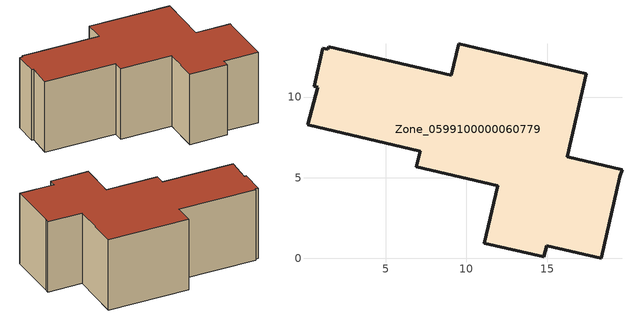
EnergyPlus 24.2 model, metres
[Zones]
Zone_0599100000060779
 floor ground (C_G): 11.94,4.49 6.9,5.67 7.12,6.65 0.14,8.28 0.77,10.62 0.55,10.66 1.1,13.02 1.4,12.96 1.45,13.12 9.05,11.36 9.51,13.31 17.43,11.44 16.24,6.29 19.65,5.5 19.52,5.05 18.37,0 14.98,0.77 14.8,0.11 11.11,0.95 z0
 wall outside (C_F): 17.43,11.44 9.51,13.31 9.05,11.36 1.45,13.12 1.4,12.96 1.1,13.02 0.55,10.66 0.77,10.62 0.14,8.28 7.12,6.65 6.9,5.67 11.94,4.49 11.11,0.95 14.8,0.11 14.98,0.77 18.37,0 19.52,5.05 19.65,5.5 16.24,6.29 17.43,11.44 z0:7.42
 roof outside (C_R): 1.45,13.12 1.4,12.96 1.1,13.02 0.55,10.66 0.77,10.62 0.14,8.28 7.12,6.65 6.9,5.67 11.94,4.49 11.11,0.95 14.8,0.11 14.98,0.77 18.37,0 19.52,5.05 19.65,5.5 16.24,6.29 17.43,11.44 9.51,13.31 9.05,11.36 z7.42
[BUILDING]
Pand.0599100000060779: North Axis=0; Terrain=City; Loads Convergence Tolerance Value=0.04; Temperature Convergence Tolerance Value=0.4; Solar Distribution=FullExterior; Maximum Number of Warmup Days=25; Minimum Number of Warmup Days=1
[Site:Location]
Rotterdam.The.Hague.AP_ZH_NLD Design_Conditions: Latitude=51.96; Longitude=4.45; Time Zone=1; Elevation=-4.5
[SITE:GROUNDTEMPERATURE:BUILDINGSURFACE]
18, 18, 18, 18, 18, 18, 18, 18, 18, 18, 18, 18
[MATERIAL] Thermal Absorptance=0.9; Solar Absorptance=0.7; Visible Absorptance=0.7
Name | Roughness | Thickness | Conductivity | Density | Specific Heat
G.D.1965 | MediumSmooth | 0.15 | 1 | 540 | 1210
F.D.1965 | Rough | 0.3 | 0.857143 | 1920 | 840
R.D.1965 | MediumRough | 0.2 | 0.08 | 1500 | 1000
[CONSTRUCTION]
C_G: G.D.1965
C_F: F.D.1965
C_R: R.D.1965
[ZONE]
Zone_0599100000060779: Type=1; Multiplier=1; Ceiling Height=Autocalculate; Volume=Autocalculate; Floor Area=autocalculate; Part of Total Floor Area=Yes
[ZONEINFILTRATION:DESIGNFLOWRATE]
Infil_Zone_0599100000060779: Zone or ZoneList or Space or SpaceList=Zone_0599100000060779; Schedule=AlwaysOn; Design Flow Rate Calculation Method=Flow/Area; Flow Rate per Floor Area=0.0042; Constant Term Coefficient=1; Temperature Term Coefficient=0; Velocity Term Coefficient=0; Velocity Squared Term Coefficient=0
[HVACTEMPLATE:ZONE:IDEALLOADSAIRSYSTEM]
Zone_0599100000060779: Maximum Heating Supply Air Temperature=50; Minimum Cooling Supply Air Temperature=13; Maximum Heating Supply Air Humidity Ratio=0.0156; Minimum Cooling Supply Air Humidity Ratio=0.0077; Heating Limit=NoLimit; Cooling Limit=NoLimit; Dehumidification Control Type=ConstantSensibleHeatRatio; Cooling Sensible Heat Ratio=0.7; Dehumidification Setpoint=60; Humidification Control Type=None; Humidification Setpoint=30; Outdoor Air Method=None; Outdoor Air Flow Rate per Person=0.00944; Outdoor Air Flow Rate per Zone Floor Area=0; Outdoor Air Flow Rate per Zone=0; Demand Controlled Ventilation Type=None; Outdoor Air Economizer Type=NoEconomizer; Heat Recovery Type=None; Sensible Heat Recovery Effectiveness=0.7; Latent Heat Recovery Effectiveness=0.65
[ZONECONTROL:THERMOSTAT]
ThermostatControl_Zone_0599100000060779: Zone or ZoneList=Zone_0599100000060779; Control Type Schedule=DualSetpointControlType; Control 1=Thermostat_Zone_0599100000060779; Temperature Difference Between Cutout And Setpoint=0
[THERMOSTATSETPOINT:DUALSETPOINT]
Thermostat_Zone_0599100000060779: Heating Setpoint Temperature Schedule=HeatingSetpoint_Zone_0599100000060779; Cooling Setpoint Temperature Schedule=CoolingSetpoint_Zone_0599100000060779
[SCHEDULE:COMPACT]
HeatingSetpoint_Zone_0599100000060779: Through: 12/31, For: AllDays, Until: 24:00, 21
CoolingSetpoint_Zone_0599100000060779: Through: 12/31, For: AllDays, Until: 24:00, 24
DualSetpointControlType: Through: 12/31, For: AllDays, Until: 24:00, 4
AlwaysOn: Through: 12/31, For: AllDays, Until: 24:00, 1
